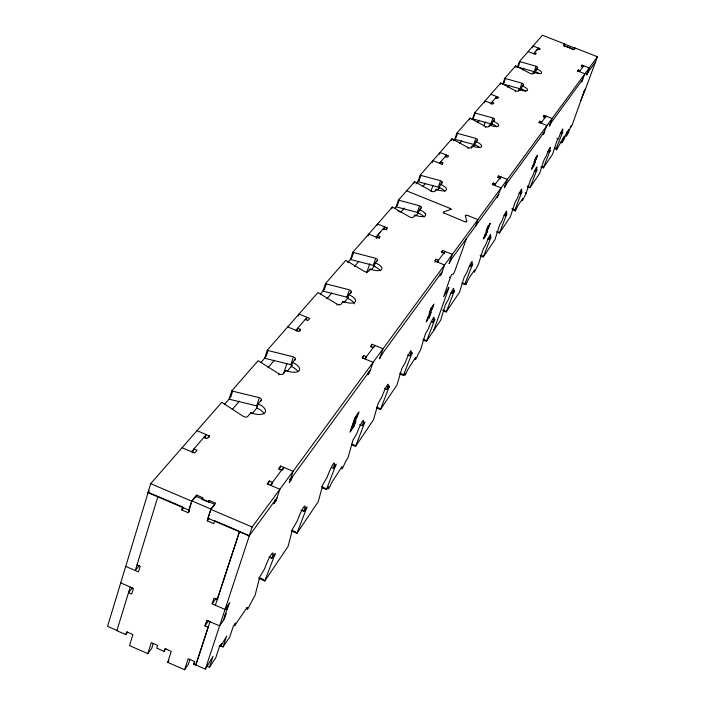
<?xml version="1.0" encoding="UTF-8"?>
<svg xmlns="http://www.w3.org/2000/svg" width="705" height="705" viewBox="0 0 705 705"><rect width="100%" height="100%" fill="white"/><g stroke="black" fill="none" stroke-linecap="round" stroke-linejoin="round"><path stroke-width="1.06" d="M467.776 215.554L466.234 215.298A2.494 0.908 19.6 0 0 465.371 215.818L466.789 221.299L465.917 221.828A2.503 0.916 19.6 0 1 464.366 221.582L443.401 212.743A2.512 0.916 19.4 0 1 443.568 211.932L451.059 209.367L449.296 208.072L406.521 190.817M466.789 221.299L465.917 221.828M130.24 587.036L116.88 630.702L125.781 634.597L127.755 632.015M157.955 496.417L135.281 570.539L139.237 565.604M201.974 499.404L203.199 497.889L196.704 495.113L191.734 501.202L188.887 510.112L147.953 492.584L150.703 483.656L221.696 402.396A3.349 1.586 17.1 0 1 222.322 402.696L243.586 416.549A3.313 1.577 17.5 0 0 246.027 417.069L246.591 417.025A3.225 1.533 17.5 0 0 247.667 416.532L250.848 412.698A11.465 5.402 17.7 0 0 261.185 414.381A11.403 5.376 17.7 0 0 264.965 412.654A11.465 5.402 17.7 0 0 258.171 403.894M125.781 634.597L126.627 631.83L132.919 634.588L129.508 645.604L147.83 653.641L151.681 648.389L153.249 643.392M189.486 511.116L188.217 512.702L181.705 509.909L182.621 506.974L158.942 496.831M188.217 512.702L191.919 500.938L195.699 496.205L214.699 504.322L210.998 509.098L207.244 520.854L213.782 523.656L214.725 520.722L238.572 530.936M192.685 452.786L193.893 448.953L197.021 450.275L194.633 453.068L182.084 447.737M147.83 653.641L151.302 642.625L157.612 645.383L156.739 648.142L164.053 651.341L165.948 648.715M205.032 438.387L206.239 434.597L191.496 451.738M208.715 437.787L209.323 435.893L196.986 430.676M196.069 497.078L196.704 495.113M285.543 371.517L285.877 370.522L282.987 373.994A3.067 1.392 17.9 0 1 281.991 374.434L281.462 374.47A3.155 1.428 17.9 0 1 279.145 373.958L258.885 361.101A3.111 1.41 17.6 0 0 258.109 360.713L231.76 390.878L229.125 399.101A3.243 1.525 17.3 0 0 230.015 399.409L256.664 405.877A3.252 1.533 17.7 0 1 257.677 406.424M230.676 397.356L232.65 391.178L259.334 397.682A3.261 1.525 17.7 0 1 261.123 398.924L261.344 399.277A3.164 1.48 17.7 0 1 261.264 400.158L260.921 401.18M164.053 651.341L164.935 648.591L171.253 651.35L167.728 662.356L184.613 669.75L188.297 664.41L189.918 659.431M258.894 578.435L264.789 580.973L275.338 553.381L271.839 558.298L268.869 557.02M208.53 502.401L209.165 500.435L215.677 503.211L210.821 509.363L207.94 518.272L249.173 535.932L276.968 497.897M291.28 530.909L296.928 533.324L307.089 506.833L303.899 511.301L301.053 510.094M513.108 209.958L514.588 210.557L515.646 209.024L515.258 211.209L518.087 205.375L522.705 198.563L522.299 200.74L522.81 199.973L525.983 193.663L530.636 179.414L532.742 175.774A7.323 0.608 -68.1 0 1 536.593 167.155A7.323 0.608 -68.1 0 1 535.712 171.421L534.267 170.848M337.016 305.212L337.334 304.278L318.449 292.804A2.802 1.163 18.2 0 0 317.92 292.54L267.239 350.253L264.675 358.166A3.12 1.401 17.7 0 0 265.521 358.457L290.839 364.723A3.093 1.392 18.1 0 1 292.223 365.551M266.164 356.483L268.085 350.544L293.439 356.845A3.102 1.384 18.1 0 1 295.166 357.999L295.377 358.334A3.014 1.339 18.1 0 1 295.325 359.136L294.998 360.123M250.504 413.738L250.848 412.698M184.613 669.75L188.182 658.752L194.527 661.528L193.619 664.277L195.734 665.203L208.142 627.309L204.944 625.925L206.776 620.312L219.616 625.873L224.384 618.937L226.235 613.341L225.045 615.06M256.664 405.877L258.999 398.713M252.161 413.632L256.823 408.001L258.171 403.886L261.264 400.158M283.586 373.72L286.953 363.383M226.746 609.904L229.795 602.563L225.036 609.437L212.152 603.859L214.003 598.184L217.228 599.576L239.568 531.359M209.993 621.687L195.831 664.965L205.349 669.124L213.042 656.329L209.429 667.247L206.6 666.014M215.369 605.251L239.515 531.464L249.358 535.685L205.349 669.124M278.819 374.963L279.145 373.958M298.294 315.902L298.92 313.998L309.724 318.466L307.97 320.511L305.256 319.391M322.326 487.913L326.389 489.631L336.188 464.154L333.271 468.243L331.447 467.477M296.726 331.103L297.677 328.213L300.418 329.35L299.784 331.271M290.839 364.723L293.113 357.832M306.181 319.894L307.019 317.347L295.871 330.319M287.217 371.297L291.209 366.477L292.513 362.52L295.325 359.136M223.185 620.673L228.605 604.282M374.857 266.375A2.732 1.084 18.8 0 0 373.306 265.397L351.169 259.66A2.723 1.075 18.5 0 1 350.429 259.405L352.817 252.293A2.723 1.066 18.5 0 0 353.566 252.549L375.721 258.312A2.732 1.075 18.8 0 1 377.281 259.281L377.483 259.555A2.732 1.075 18.8 0 1 377.492 260.207L375.316 262.824A9.614 3.807 18.8 0 1 381.863 268.041A9.553 3.781 18.8 0 1 378.664 270.632A9.597 3.798 18.8 0 1 370.169 269.019L367.939 271.707A2.697 1.075 18.7 0 1 367.111 272.033L366.671 272.042A2.767 1.102 18.7 0 1 364.652 271.566L346.428 260.727A2.741 1.093 18.5 0 0 345.741 260.392L325.437 283.639L322.987 291.006A2.838 1.172 18.3 0 0 323.762 291.28L346.913 297.193A2.846 1.172 18.6 0 1 348.2 297.933M324.379 289.438L326.212 283.904L349.389 289.843A2.846 1.172 18.6 0 1 351.002 290.874L351.213 291.165A2.767 1.137 18.6 0 1 351.205 291.852L350.579 293.694M219.361 645.339L223.062 646.952L226.649 636.166L220.762 646.265L221.67 643.55L219.334 646.996L215.739 657.853L209.429 667.247M351.636 444.785L355.531 446.424L364.961 421.96L362.3 425.679L359.682 424.586M249.173 535.932L252.143 527.04L597.443 56.753L575.06 48.002L573.72 49.703L570.16 48.31L570.512 47.87L563.339 45.64L564.705 43.957L542.418 35.25L519.488 61.494L517.54 66.949A2 0.582 19.5 0 0 518.096 67.142L534.152 71.672A2.009 0.59 19.7 0 1 535.351 72.333L535.527 72.5M268.094 484.811L269.372 480.977L272.535 482.326L271.892 484.238M279.321 469.838L280.59 466.058L293.051 471.328L289.209 482.661L291.28 479.832L292.231 477.003M351.769 257.889L353.566 252.549M282.749 470.217L283.701 467.371L270.368 485.225M376.637 407.992L380.392 409.552L389.512 385.97L387.054 389.389L384.533 388.34M274.809 500.85L273.84 503.731L275.999 500.77L279.885 489.261L267.195 483.877L269.372 480.977M342.912 302.392L343.229 301.458A10.02 4.142 18.6 0 0 352.13 303.097A9.976 4.124 18.6 0 0 355.197 299.343A10.02 4.142 18.6 0 0 348.825 294.716L351.205 291.852M346.913 297.193L349.081 290.76M368.028 236.096L368.706 234.104L378.453 238.07L379.863 236.431L377.431 235.435L376.417 238.413M344.075 302.639L347.583 298.4L348.825 294.716M366.644 272.914L369.755 263.67M377.016 225.529L377.536 224.005M379.184 238.413L379.863 236.431M399.797 373.914L403.41 375.421L412.231 352.641L409.966 355.796L407.534 354.791M369.552 270.817L370.169 269.019M383.802 229.68L384.745 226.931L376.012 237.083M391.76 208.742L392.332 207.059A2.538 0.934 18.8 0 1 392.976 207.358L410.063 217.175A2.573 0.952 19.1 0 0 411.923 217.625L412.337 217.625A2.503 0.925 19.1 0 0 413.068 217.36L414.989 215.051A8.918 3.278 19.1 0 0 422.806 216.62A8.857 3.261 19.1 0 0 425.23 213.65M373.306 265.397L375.421 259.193M371.526 269.495L374.099 266.384L375.316 262.824M386.472 229.874L387.142 227.909L377.527 224.005M377.193 261.088L377.492 260.198M431.707 191.266L415.166 181.916A2.397 0.855 19 0 0 414.707 181.696L398.422 200.088L396.148 206.759A2.52 0.925 18.9 0 0 396.836 206.997L417.289 212.425A2.529 0.934 19.1 0 1 418.744 213.307M397.408 205.331L399.118 200.326L419.59 205.772A2.529 0.925 19.1 0 1 421.052 206.653L421.255 206.891A2.529 0.925 19.1 0 1 421.29 207.464L420.621 209.403M413.985 183.265L414.549 181.626M475.928 141.67A8.028 2.653 19.4 0 1 481.656 145.715A7.966 2.635 19.4 0 1 472.394 145.997L470.79 147.856A2.247 0.749 19.4 0 1 470.164 148.059L469.803 148.05A2.247 0.749 19.4 0 1 468.208 147.645L452.407 139A2.335 0.775 19.2 0 0 451.958 138.797L420.189 175.166L417.968 181.634A2.432 0.864 19 0 0 418.629 181.855L438.29 187.133A2.441 0.864 19.2 0 1 439.7 187.979M419.184 180.242L420.859 175.395L440.537 180.691A2.441 0.855 19.2 0 1 441.956 181.529L442.15 181.758A2.371 0.837 19.2 0 1 442.194 182.287L441.912 183.097M362.652 358.431L363.648 355.549L366.406 356.695L365.745 358.616M432.183 162.723L432.914 160.608L441.683 164.124L442.81 162.802L440.625 161.921L439.999 163.727M430.922 191.346L433.002 185.292M350.773 431.002L355.752 416.593M353.275 427.38L358.237 413.015M442.837 310.588L446.203 311.962L454.469 290.707L452.522 293.395L450.83 292.707M414.699 215.889L414.989 215.051M417.289 212.425L419.308 206.6M371.138 347.116L372.125 344.269L383.035 348.772L379.493 358.907L381.943 354.236M415.721 216.118L418.259 213.06L419.413 209.72L421.29 207.455M439.391 154.272L440.008 152.483L448.671 155.946L447.56 157.241L445.393 156.369M374.267 347.08L374.857 345.388L364.776 358.88M368.777 372.249L367.887 374.822L369.508 372.592L373.086 362.326L362.009 357.735L363.648 355.549M463.053 283.895L464.683 284.556L472.702 263.961L470.896 266.464L469.257 265.794M442.185 164.609L442.81 162.802M451.323 140.639L451.958 138.797M445.78 157.171L446.503 155.082L439.488 163.243M435.787 190.949L436.351 189.328A8.566 3.031 19.2 0 0 443.85 190.87A8.53 3.023 19.2 0 0 446.098 188.12A8.566 3.031 19.2 0 0 440.458 184.384L442.194 182.287M453.315 140.921L454.751 139.264L456.893 133.148L470.006 118.14A2.203 0.705 19.3 0 1 470.57 118.405L485.71 126.6A2.238 0.723 19.5 0 0 487.305 127.006L487.649 127.023A2.177 0.696 19.5 0 0 488.248 126.829L489.702 125.085L489.173 126.583M438.29 187.133L440.255 181.502M455.923 137.942L457.519 133.368L475.857 138.391A2.282 0.749 19.4 0 1 477.197 139.158L477.382 139.37A2.282 0.749 19.4 0 1 477.452 139.846M437.276 190.094L439.33 187.618L440.458 184.384M441.356 184.71L441.63 183.899M469.38 119.929L470.006 118.14M515.329 91.527L515.584 90.822L501.246 83.234A2.071 0.626 19.5 0 0 500.709 82.996L474.615 112.871L472.535 118.784A2.194 0.705 19.3 0 0 473.134 118.995L490.812 123.868A2.203 0.705 19.5 0 1 491.852 124.406M473.654 117.515L475.214 113.073L492.91 117.973A2.203 0.696 19.5 0 1 494.214 118.704L494.399 118.898A2.203 0.696 19.5 0 1 494.469 119.348L494.205 120.079M483.912 126.089L485.313 122.088M480.14 255.695L483.295 256.973L491.041 236.995L489.376 239.356L487.789 238.722M467.873 148.403L468.146 147.636M484.344 102.886L485.031 100.947L492.998 104.102L493.923 103.018L491.931 102.225L491.253 104.164M471.619 148.032L472.341 145.988M474.782 145.027A2.282 0.758 19.4 0 0 473.716 144.472L475.593 139.149M473.055 146.887L477.452 139.837L477.179 140.595M496.373 231.804L499.431 233.038L506.965 213.641L505.406 215.862L503.872 215.245M434.959 262.242L436.016 259.264L438.466 260.26L437.761 262.242M500.206 84.406L500.709 82.996M485.445 127.349L485.71 126.6M496.091 98.524L496.769 96.611L491.006 103.309M441.956 252.408L442.643 250.442L452.337 254.373L449.076 263.529L451.121 259.563M519.488 61.494A2.009 0.582 19.5 0 0 520.034 61.688L536.117 66.235A2.009 0.582 19.7 0 1 537.316 66.887L537.492 67.054A1.956 0.564 19.7 0 1 537.58 67.433L536.399 68.861A7.068 2.062 19.7 0 1 541.581 72.263A7.024 2.044 19.7 0 1 533.65 72.218L532.407 73.664A1.983 0.582 19.7 0 1 531.878 73.805L531.57 73.787A2.036 0.599 19.7 0 1 530.125 73.408L516.175 66.111A2.009 0.59 19.5 0 0 515.655 65.882L504.789 78.325L502.797 83.93A2.106 0.634 19.5 0 0 503.361 84.133L519.955 88.777A2.071 0.626 19.6 0 1 521.189 89.456L521.365 89.641M503.863 82.732L505.353 78.519L521.956 83.181A2.08 0.617 19.6 0 1 523.189 83.869L523.374 84.045A2.018 0.599 19.6 0 1 523.454 84.441L522.951 85.843M444.256 253.721L445.067 251.429L437.188 261.969M490.812 123.868L492.645 118.713M490.654 125.64L494.469 119.348M426.851 320.81L431.469 307.768M428.799 317.99L433.408 304.983M514.588 210.557L521.929 191.698L520.466 193.787L518.968 193.188M493.685 121.56L493.941 120.819M440.819 273.655L439.99 275.972L441.268 274.236L444.564 264.974L434.729 260.973L436.016 259.264M515.17 67.257L515.655 65.882M518.58 65.776L520.034 61.688M466.472 238.554L454.478 271.98L453.377 274.104L451.693 274.501L450.266 277.62L443.639 296.761L448.856 287.367L448.671 288.354L433.637 330.601M527.366 186.737L529.957 187.768L537.043 169.491L535.712 171.421M532.416 47.746L533.05 45.975L540.277 48.804L539.51 49.694L537.703 48.989M518.73 90.936L519.233 89.526A7.279 2.185 19.6 0 0 525.516 90.945A7.253 2.177 19.6 0 0 527.137 88.962A7.279 2.185 19.6 0 0 522.193 85.957M519.955 88.777L521.709 83.886M519.999 90.196L523.454 84.441M533.985 73.329L534.593 71.61M540.841 166.891L543.361 167.896L550.305 150.086L549.019 151.919L547.609 151.363M422.921 339.889L426.41 341.326L434.932 319.356L432.835 322.255L431.275 321.621M537.827 49.87L538.47 48.099L533.65 53.703M475.505 226.182L477.875 219.599L467.776 215.554M492.663 184.842L493.315 183.036L495.509 183.917M532.954 74.043L533.615 72.21M534.152 71.672L535.87 66.913M534.02 73.276L536.399 68.861M536.549 70.297L537.58 67.433M497.994 177.731L498.638 175.942L507.362 179.431L504.339 187.768L506.084 184.34M500.065 178.903L500.823 176.814L494.487 185.292M483.868 238.228L488.177 226.261M485.454 235.928L489.746 223.996M554.668 148.57L556.025 149.107L562.801 131.764L561.585 133.501L560.219 132.954M497.809 195.664L497.043 197.77L501.114 187.944L492.284 184.402L493.315 183.036M539.096 123.111L539.801 121.181L541.801 121.974M543.476 117.268L544.181 115.356L552.103 118.493L549.301 126.151L550.808 123.128M544.013 132.425L543.308 134.355L546.974 125.481L538.955 122.3L539.801 121.181M531.923 168.618L535.941 157.603M533.227 166.732L537.245 155.734M577.624 71.769L578.276 69.989L580.109 70.703M581.281 66.887L581.933 65.116L589.204 67.962L586.578 75.038L587.917 72.342M582.233 80.114L581.572 81.903L584.921 73.805L577.571 70.923L578.276 69.989M560.07 142.084L561.85 142.789L564.379 135.959L556.457 149.98L556.906 147.838L556.025 149.107M584.498 90.443L572.063 125.323L570.768 127.252L571.394 125.56L570.68 126.618L568.186 133.36L566.274 136.215L568.776 129.438L566.591 133.439L567.225 131.738L566.494 132.813L563.982 139.616L561.85 142.789M585.388 89.315L597.443 56.753M561.585 133.501A6.927 0.538 -68.2 0 0 562.519 129.297A6.927 0.538 -68.2 0 0 558.933 137.378L556.879 141.053L552.482 154.369L543.361 167.896M223.062 646.952L229.707 637.064L233.285 626.348L235.532 623.017L234.633 625.696L247.173 607.349L247.138 608.036A6.715 0.855 -66.5 0 0 247.693 608.953A6.715 0.855 -66.5 0 0 250.434 603.841L255.051 595.408L259.819 576.787L264.542 568.997A11.624 1.472 -66.7 0 1 271.302 554.394A11.624 1.472 -66.7 0 1 271.839 558.298M264.789 580.973L288.028 546.516L292.663 528.838L297.228 521.083A11.06 1.348 -66.9 0 1 303.617 507.239A11.06 1.348 -66.9 0 1 303.899 511.301M296.928 533.324L318.228 501.74L322.916 484.423L327.155 477.214A10.566 1.243 -67.1 0 1 333.192 464.057A10.566 1.243 -67.1 0 1 333.271 468.243M326.389 489.631L328.565 486.626L328.477 487.331A5.931 0.687 -67.1 0 0 328.988 488.151A5.931 0.687 -67.1 0 0 331.72 482.528L341.995 466.701L341.899 467.406A5.807 0.661 -67.2 0 0 342.357 468.27A5.807 0.661 -67.2 0 0 345.009 462.788L348.058 457.501L352.993 440.079L356.704 433.883A10.082 1.137 -67.3 0 1 362.405 421.414A10.082 1.137 -67.3 0 1 362.3 425.679M355.531 446.424L373.483 419.801L378.232 403.242L381.881 396.968A9.676 1.057 -67.4 0 1 387.309 385.062A9.676 1.057 -67.4 0 1 387.054 389.389M380.392 409.552L397.012 384.912L401.762 368.715L405.172 362.819A9.297 0.978 -67.6 0 1 410.345 351.442A9.297 0.978 -67.6 0 1 409.966 355.796M403.41 375.421L405.014 373.086L404.749 374.69A5.235 0.538 -67.5 0 0 405.428 374.505A5.235 0.538 -67.5 0 0 407.516 370.037L415.598 357.391L415.324 358.995A5.138 0.52 -67.6 0 0 415.959 358.845A5.138 0.52 -67.6 0 0 418.003 354.474L420.488 350.103L425.406 333.826L428.411 328.75A8.936 0.908 -67.7 0 1 433.328 317.885A8.936 0.908 -67.7 0 1 432.835 322.255M426.41 341.326L440.687 320.149L445.401 304.666L448.398 299.449A8.619 0.846 -67.8 0 1 453.103 289.024A8.619 0.846 -67.8 0 1 452.522 293.395M446.203 311.962L459.528 292.205L464.216 277.056L467.036 272.112A8.328 0.784 -67.9 0 1 471.548 262.093A8.328 0.784 -67.9 0 1 470.896 266.464M464.683 284.556L465.97 282.696L465.935 284.591L468.922 278.272L474.527 270.006L474.209 272.2L474.835 271.275L478.483 264.093L483.295 248.883L485.789 244.626A8.037 0.731 -68 0 1 490.107 235.003A8.037 0.731 -68 0 1 489.376 239.356M483.295 256.973L494.919 239.726L499.519 225.239L502.039 220.797A7.79 0.687 -68 0 1 506.19 211.526A7.79 0.687 -68 0 1 505.406 215.862M499.431 233.038L510.349 216.84L514.914 202.652L517.294 198.431A7.561 0.643 -68.1 0 1 521.295 189.478A7.561 0.643 -68.1 0 1 520.466 193.787M529.957 187.768L539.607 173.456L544.066 159.868L546.216 156.025A7.12 0.573 -68.2 0 1 549.926 147.68A7.12 0.573 -68.2 0 1 549.019 151.919M580.814 100.392L585.529 88.945L584.004 91.315M193.619 664.277L194.844 662.506M582.735 94.734L583.088 94.232M581.581 97.863L581.925 97.361M354.976 422.462L355.805 421.273L354.104 426.181L349.936 432.209L354.915 417.792L359.065 411.826L356.536 417.95M428.428 316.351L426.199 321.762L429.451 317.047L431.019 312.606L430.376 313.54M485.34 234.131L483.339 238.995L485.974 235.17L487.446 231.09L486.926 231.848M533.297 164.847L531.491 169.253L533.659 166.107L535.033 162.344L534.601 162.97M429.883 312.253L429.23 313.187L430.817 308.702L434.051 304.058L431.821 309.451M486.697 230.368L486.168 231.134L487.649 227.019L490.275 223.247L488.274 228.094M534.566 161.383L534.126 162.009L535.509 158.228L537.668 155.118L535.862 159.515M204.944 625.925L208.583 620.726M212.152 603.859L215.774 598.73L217.748 599.585M167.728 662.356L168.988 660.585M290.169 479.832L370.398 370.028M380.374 356.377L442.088 271.918M449.887 261.238L498.823 194.272M505.097 185.688L544.85 131.28M549.997 124.239L582.929 79.163M587.239 73.276L595.514 61.952M540.964 123.102L546.163 116.14M579.413 71.646L583.758 65.829M280.59 466.058L278.484 468.86L281.603 470.182M372.125 344.269L370.53 346.393L373.262 347.521M442.643 250.442L441.392 252.108L443.824 253.095M498.638 175.942L497.633 177.281L499.819 178.153M544.181 115.356L543.352 116.457L545.335 117.241M581.933 65.116L581.246 66.041L583.061 66.755M207.244 520.854L209.103 518.448M132.478 587.653L128.513 592.676L131.676 594.059L133.404 588.428L120.714 582.912M207.949 501.96L209.165 500.435M181.705 509.909L183.617 507.538M343.229 301.458L340.797 304.393A2.811 1.172 18.5 0 1 339.916 304.745L339.449 304.763M436.351 189.328L434.58 191.46A2.406 0.855 19.2 0 1 433.883 191.707L433.496 191.707A2.406 0.855 19.2 0 1 431.777 191.275M519.233 89.526L517.955 91.068A2.044 0.617 19.6 0 1 517.399 91.227L517.082 91.209A2.044 0.617 19.6 0 1 515.637 90.83M209.323 435.893L207.006 438.598L203.912 437.294M300.418 329.35L298.612 331.456L287.64 326.908M387.142 227.909L385.767 229.513L383.361 228.535M232.253 409.508L239.392 401.154M267.953 367.737L274.377 360.22M326.829 298.841L331.791 293.033M354.492 266.464L358.748 261.485M400.907 212.152L404.432 208.028M422.753 186.587L425.573 183.282M459.625 143.432L461.757 140.947M477.364 122.679L479.497 120.185M507.644 87.244L509.054 85.596M522.467 69.901L523.877 68.244M378.224 234.518L380.409 231.971M536.073 50.883L537.272 49.482M147.953 492.584L149.381 490.936M224.798 404.097L229.848 398.272M260.894 362.529L265.221 357.541M320.431 293.959L324.018 289.825M347.697 262.56L351.522 258.153M394.633 208.504L397.497 205.199M416.02 183.873L419.387 179.995M471.98 119.427L473.416 117.77M502.612 84.151L504.04 82.511M516.888 67.706L518.73 65.583M352.817 252.293L392.332 207.059M466.234 215.298L466.692 215.316M473.716 144.472L455.395 139.458A2.274 0.749 19.2 0 1 454.769 139.246M534.425 52.796L536.249 53.509L535.474 54.417L528.168 51.553M586.357 73.752L587.265 74.104M490.856 94.267L498.735 97.387L497.827 98.453L495.853 97.669M549.125 124.644L550.111 125.032M561.533 132.681L562.44 133.042M543.141 132.813L544.145 133.21M556.871 138.691L557.787 139.061M554.412 147.874L555.32 148.226M549.01 151.011L549.944 151.381M541.696 166.618L542.63 166.988M535.765 170.407L536.725 170.786M527.287 186.076L529.208 186.843M525.19 192.782L526.15 193.17M504.242 185.979L505.326 186.411M520.581 192.641L521.568 193.038M511.839 208.795L513.813 209.596M505.591 214.584L506.613 214.999M497.607 231.637L498.629 232.051M489.64 237.938L490.689 238.369M397.911 210.945L399.911 211.747M480.361 255.095L482.467 255.95M471.248 264.868L472.341 265.309M449.385 277.259L450.266 277.62M440.035 273.734L441.268 274.236M462.022 282.767L463.828 283.498M452.98 291.623L454.099 292.082M443.066 309.953L445.313 310.87M423.167 339.237L425.485 340.189M410.671 353.558L411.879 354.06M400.043 373.245L402.458 374.24M368.133 372.02L369.508 372.592M387.909 386.886L389.16 387.406M376.717 407.217L379.396 408.336M363.331 422.877L364.626 423.423M351.716 443.983L354.5 445.155M334.514 465.071L335.871 465.644M321.445 486.67L325.313 488.309M289.729 479.171L291.28 479.832M305.38 507.732L306.79 508.331M274.421 500.092L275.999 500.77M291.562 530.134L295.8 531.94M202.969 499.827L206.953 501.537M191.919 500.938L210.998 509.098M150.703 483.656L191.734 501.202M210.821 509.363L252.143 527.04M157.902 496.523L148.165 492.354L107.557 626.348L116.968 630.464M273.584 554.262L275.065 554.897M259.008 577.554L263.608 579.528M137.017 564.855L140.216 566.238L138.471 571.922L125.719 566.397M444.053 213.298L444.511 213.562M539.122 73.523L538.347 73.012A7.068 2.071 19.7 0 0 535.412 71.593M451.077 209.605L450.9 209.112A2.512 0.908 19.4 0 0 449.799 208.301M439.33 187.618A8.575 3.049 19.2 0 1 444.996 191.39M420.859 175.395A2.432 0.855 19 0 1 420.189 175.166M474.853 144.719A8.028 2.67 19.4 0 1 478.149 146.384L479.003 146.984A8.011 2.661 19.4 0 1 479.708 147.583M457.519 133.368A2.274 0.749 19.2 0 1 456.893 133.148M493.068 121.084A7.702 2.467 19.5 0 1 498.532 125.922A7.702 2.467 19.5 0 1 489.755 125.102M491.993 124.018A7.755 2.485 19.5 0 1 495.192 125.613L496.029 126.186A7.755 2.485 19.5 0 1 496.708 126.75M475.214 113.073A2.194 0.696 19.3 0 1 474.615 112.871M521.189 88.76A7.288 2.203 19.6 0 1 524.212 90.24A7.314 2.212 19.6 0 1 525.666 91.289M505.353 78.519A2.106 0.634 19.5 0 1 504.789 78.325M256.823 408.001A11.483 5.437 17.6 0 1 261.326 410.61L262.436 411.605A11.483 5.437 17.6 0 1 263.89 413.659M232.65 391.178A3.252 1.516 17.3 0 1 231.76 390.878M292.54 362.564A10.866 4.882 18 0 1 299.158 370.68A10.866 4.882 18 0 1 285.948 370.53M291.209 366.477A10.919 4.926 18 0 1 298.021 371.746M268.085 350.544A3.12 1.392 17.7 0 1 267.239 350.253M339.466 304.763A2.811 1.172 18.5 0 1 337.413 304.287M347.583 298.4A10.02 4.159 18.6 0 1 354.307 303.873M326.212 283.904A2.838 1.163 18.3 0 1 325.437 283.639M374.099 266.384A9.614 3.825 18.8 0 1 377.968 268.464L378.946 269.239A9.597 3.816 18.8 0 1 380.295 270.79M419.404 209.711A8.918 3.278 19.1 0 1 425.238 213.641M418.259 213.06A8.918 3.287 19.1 0 1 421.881 214.954L422.806 215.651A8.874 3.278 19.1 0 1 424.102 217.034M399.118 200.326A2.52 0.916 18.9 0 1 398.422 200.088M575.007 48.16L573.94 49.562L563.568 45.499L564.652 44.115L575.007 48.16"/></g></svg>
